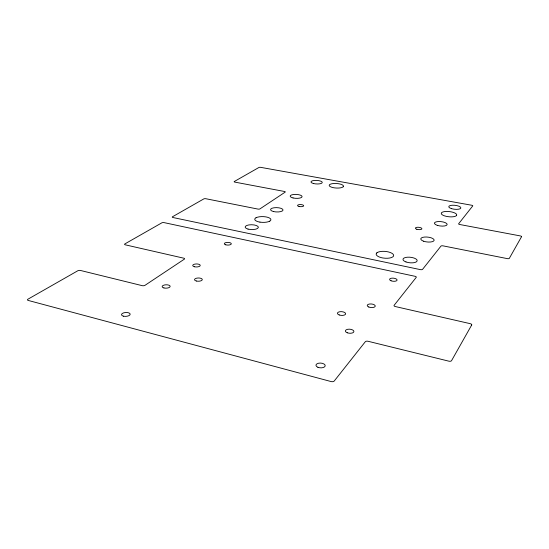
<?xml version="1.0" encoding="UTF-8"?>
<svg xmlns="http://www.w3.org/2000/svg" width="549" height="549" viewBox="0 0 549 549"><rect width="100%" height="100%" fill="white"/><g stroke="black" fill="none" stroke-linecap="round" stroke-linejoin="round"><path stroke-width="0.82" d="M376.36 253.37L376.95 252.753M269.689 221.192L270.417 220.677A8.077 2.889 1.6 0 0 267.116 217.15L265.647 216.855A8.077 2.889 1.6 0 0 256.04 217.761M256.019 217.754L255.271 218.262A8.077 2.889 1.6 0 0 258.49 221.817L259.958 222.125M269.689 221.185A8.077 2.889 1.6 0 1 259.965 222.119M376.388 253.37A8.791 3.404 5 0 0 381.212 257.625L382.9 257.989A8.791 3.411 5 0 0 392.892 256.802L393.461 256.177A8.791 3.404 5 0 0 388.52 251.957L386.839 251.607A8.791 3.404 5 0 0 376.971 252.76M471.701 324.981L451.553 360.666A2.285 1.112 8.6 0 1 448.773 361.153L368.111 341.286A2.196 1.064 5.2 0 0 365.311 341.725L334.224 381.027A2.388 1.263 4.1 0 1 331.116 381.562L28.212 300.433A2.189 0.899 -5.9 0 1 27.972 299.178L77.759 270.787A1.99 0.782 -3.9 0 1 80.545 270.479L142.191 285.658A2.011 0.844 -2.4 0 0 144.984 285.329L184.32 259.176A1.853 0.734 -0.9 0 0 183.702 258.174L125.35 244.84A1.819 0.679 -2.2 0 1 124.898 243.9L161.825 222.846A1.688 0.604 -0.9 0 1 164.151 222.633L415.003 276.291A1.867 0.762 6.1 0 1 416.238 277.355L394.107 305.333A2.011 0.885 5.9 0 0 395.383 306.562L470.157 323.649A2.114 0.94 8.5 0 1 471.701 324.981M521.523 236.736L509.321 258.353A1.784 0.659 8.2 0 1 507.242 258.613L443.05 245.863A1.716 0.638 6.4 0 0 440.957 246.103L422.586 269.333A1.832 0.727 6.2 0 1 420.321 269.614L173.052 217.541A1.647 0.576 -0.6 0 1 172.523 216.745L203.789 198.916A1.544 0.515 0.4 0 1 205.896 198.738L257.865 209.066A1.565 0.542 1.6 0 0 259.972 208.874L285.151 192.136A1.475 0.48 2.2 0 0 284.444 191.471L234.91 182.131A1.441 0.46 1.2 0 1 234.32 181.499L258.902 167.486A1.366 0.412 1.8 0 1 260.734 167.356L471.625 205.23A1.517 0.487 6.5 0 1 472.737 205.93L458.655 223.731A1.606 0.549 6.5 0 0 459.815 224.52L520.191 235.898A1.674 0.576 8 0 1 521.523 236.736M456.644 215.277L456.253 215.764A7.768 2.601 6.1 0 1 447.764 216.622L446.22 216.34A7.768 2.601 6.1 0 1 441.375 213.005L441.767 212.532A7.768 2.601 6.1 0 1 450.201 211.694L451.703 211.969A7.768 2.601 6.1 0 1 456.644 215.277M343.207 186.749L342.672 187.154A7.137 2.271 3.4 0 1 334.355 187.847L332.982 187.6A7.137 2.271 3.4 0 1 329.489 184.759L330.031 184.361A7.137 2.271 3.4 0 1 338.287 183.689L339.632 183.929A7.137 2.271 3.4 0 1 343.207 186.749M313.342 183.483A5.668 1.784 3 0 0 322.263 182.618A5.668 1.784 3 0 0 314.282 180.449A5.668 1.784 3 0 0 313.342 183.483M451.559 208.661A6.08 1.983 6.2 0 0 460.858 207.961A6.08 1.983 6.2 0 0 452.019 205.251A6.08 1.983 6.2 0 0 451.559 208.661M248.045 229.105A6.636 2.429 1.3 0 0 258.366 227.458A6.636 2.429 1.3 0 0 248.821 224.932A6.636 2.429 1.3 0 0 248.045 229.105M405.986 261.948A7.137 2.779 5.8 0 0 417.158 260.871A7.137 2.779 5.8 0 0 407.111 257.227A7.137 2.779 5.8 0 0 405.986 261.948M273.443 211.53A6.259 2.169 2 0 0 283.037 210.082A6.259 2.169 2 0 0 273.882 207.79A6.259 2.169 2 0 0 273.443 211.53M423.698 241.237A6.725 2.457 6 0 0 434.135 240.318A6.725 2.457 6 0 0 424.542 237.051A6.725 2.457 6 0 0 423.698 241.237M293.063 197.956A5.97 1.976 2.5 0 0 302.115 196.652A5.97 1.976 2.5 0 0 293.269 194.531A5.97 1.976 2.5 0 0 293.063 197.956M299.04 206.458A3.074 1.05 2.6 0 0 303.693 205.765A3.074 1.05 2.6 0 0 299.136 204.64A3.074 1.05 2.6 0 0 299.04 206.458M416.794 229.242A3.26 1.153 5.6 0 0 421.886 228.823A3.26 1.153 5.6 0 0 417.274 227.279A3.26 1.153 5.6 0 0 416.794 229.242M196.357 281.019A3.891 1.633 -0.7 0 0 202.293 279.626A3.891 1.633 -0.7 0 0 196.563 278.192A3.891 1.633 -0.7 0 0 196.357 281.019M339.241 314.961A4.111 1.873 4.1 0 0 345.63 313.891A4.111 1.873 4.1 0 0 339.742 311.743A4.111 1.873 4.1 0 0 339.241 314.961M437.285 225.351A6.41 2.217 6.1 0 0 447.161 224.541A6.41 2.217 6.1 0 0 437.937 221.556A6.41 2.217 6.1 0 0 437.285 225.351M225.776 244.82A3.507 1.345 0.6 0 0 231.301 243.9A3.507 1.345 0.6 0 0 226.36 242.507A3.507 1.345 0.6 0 0 225.776 244.82M194.504 266.766A3.754 1.517 -0.6 0 0 200.234 265.476A3.754 1.517 -0.6 0 0 194.71 264.138A3.754 1.517 -0.6 0 0 194.504 266.766M163.931 287.951A4.001 1.695 -1.8 0 0 170.142 286.496A4.001 1.695 -1.8 0 0 164.377 285.006A4.001 1.695 -1.8 0 0 163.931 287.951M368.784 307.008A4.028 1.791 5 0 0 375.221 306.287A4.028 1.791 5 0 0 369.731 303.995A4.028 1.791 5 0 0 368.784 307.008M347.284 332.783A4.282 2.031 4.5 0 0 353.906 331.61A4.282 2.031 4.5 0 0 347.73 329.29A4.282 2.031 4.5 0 0 347.284 332.783M391.114 280.8A3.768 1.558 5.5 0 0 397.071 280.189A3.768 1.558 5.5 0 0 391.842 278.165A3.768 1.558 5.5 0 0 391.114 280.8M123.635 316.21A4.344 1.942 -3.5 0 0 130.175 314.234A4.344 1.942 -3.5 0 0 123.703 312.848A4.344 1.942 -3.5 0 0 123.635 316.21M317.919 367.288A4.632 2.381 3.5 0 0 325.193 365.881A4.632 2.381 3.5 0 0 318.66 363.205A4.632 2.381 3.5 0 0 317.919 367.288"/></g></svg>
